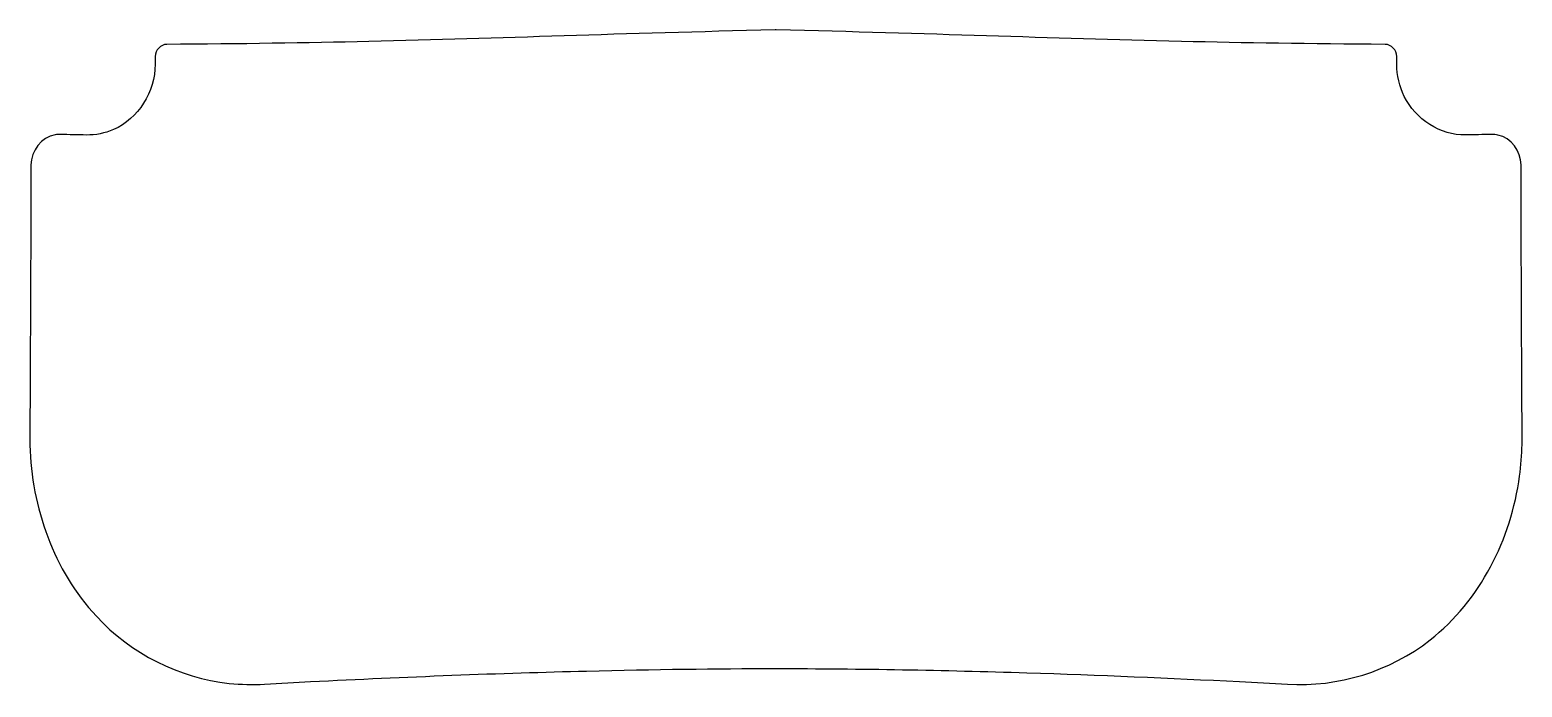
# Model space of a CAD drawing. Header units: millimetres. Extents: x -18.9 to 18.9, y -24.4 to -7.8.
import ezdxf

# ---------------------------------------------------------------- set-up
doc = ezdxf.new("R2010")
doc.units = ezdxf.units.MM
doc.layers.get('0').update_dxf_attribs({"linetype": 'CONTINUOUS'})

msp = doc.modelspace()

# ---------------------------------------------------------------- linework, layer by layer
for p, q in [((-15.758, -8.439), (-15.759, -8.639)), ((15.759, -8.638), (15.758, -8.438))]:
    msp.add_line(p, q)
for points, knots in [([(0, -7.765), (-0.008, -7.765), (-0.015, -7.765), (-0.023, -7.766), (-3.944, -7.858), (-6.953, -7.98), (-10.336, -8.06), (-11.918, -8.097), (-13.583, -8.123), (-15.465, -8.134)], [0.050502, 0.050502, 0.050502, 0.050502, 0.052853, 0.052853, 0.052853, 1.251696, 1.251696, 1.251696, 1.812116, 1.812116, 1.812116, 1.812116]), ([(15.465, -8.133), (13.559, -8.123), (11.88, -8.096), (10.29, -8.058), (6.901, -7.979), (3.909, -7.857), (0, -7.765)], [0.050726, 0.050726, 0.050726, 0.050726, 0.638826, 0.638826, 0.638826, 1.893143, 1.893143, 1.893143, 1.893143]), ([(-15.759, -8.639), (-15.762, -9.332), (-16.187, -10.02), (-16.819, -10.295), (-17.036, -10.39), (-17.273, -10.438), (-17.509, -10.433)], [0.7504962, 0.7504962, 0.7504962, 0.7504962, 0.9586005, 0.9586005, 0.9586005, 1.0301868, 1.0301868, 1.0301868, 1.0301868]), ([(17.509, -10.432), (16.865, -10.445), (16.234, -10.037), (15.948, -9.452), (15.825, -9.2), (15.76, -8.919), (15.759, -8.638)], [0.7891565, 0.7891565, 0.7891565, 0.7891565, 0.9848069, 0.9848069, 0.9848069, 1.0691189, 1.0691189, 1.0691189, 1.0691189]), ([(-18.164, -10.42), (-18.208, -10.419), (-18.253, -10.422), (-18.297, -10.429), (-18.645, -10.487), (-18.912, -10.835), (-18.913, -11.193)], [0.1728341, 0.1728341, 0.1728341, 0.1728341, 0.1862852, 0.1862852, 0.1862852, 0.2932756, 0.2932756, 0.2932756, 0.2932756]), ([(18.912, -11.192), (18.912, -10.844), (18.66, -10.503), (18.325, -10.433), (18.3, -10.428), (18.275, -10.424), (18.25, -10.422), (18.221, -10.419), (18.193, -10.418), (18.164, -10.419)], [0.5908718, 0.5908718, 0.5908718, 0.5908718, 0.6949885, 0.6949885, 0.6949885, 0.7026045, 0.7026045, 0.7026045, 0.7113203, 0.7113203, 0.7113203, 0.7113203]), ([(-18.913, -11.193), (-18.917, -12.905), (-18.924, -14.621), (-18.932, -16.332), (-18.935, -16.917), (-18.938, -17.5), (-18.941, -18.083)], [0.0527558, 0.0527558, 0.0527558, 0.0527558, 0.5658782, 0.5658782, 0.5658782, 0.741048, 0.741048, 0.741048, 0.741048]), ([(18.941, -18.083), (18.938, -17.614), (18.935, -17.144), (18.933, -16.673), (18.924, -14.848), (18.917, -13.018), (18.912, -11.192)], [0.0551961, 0.0551961, 0.0551961, 0.0551961, 0.1975756, 0.1975756, 0.1975756, 0.749934, 0.749934, 0.749934, 0.749934]), ([(-18.941, -18.083), (-18.941, -18.155), (-18.941, -18.228), (-18.939, -18.3), (-18.9, -19.89), (-18.338, -21.474), (-17.253, -22.645), (-16.374, -23.595), (-15.151, -24.212), (-13.879, -24.347), (-13.581, -24.378), (-13.281, -24.385), (-12.984, -24.368)], [0.6659447, 0.6659447, 0.6659447, 0.6659447, 0.6878657, 0.6878657, 0.6878657, 1.1697763, 1.1697763, 1.1697763, 1.5604173, 1.5604173, 1.5604173, 1.6516868, 1.6516868, 1.6516868, 1.6516868]), ([(12.984, -24.371), (14.266, -24.444), (15.584, -24.046), (16.605, -23.246), (17.881, -22.245), (18.66, -20.691), (18.876, -19.087), (18.912, -18.821), (18.933, -18.552), (18.939, -18.283), (18.94, -18.216), (18.941, -18.15), (18.941, -18.083)], [4.6502886, 4.6502886, 4.6502886, 4.6502886, 5.0439465, 5.0439465, 5.0439465, 5.5362358, 5.5362358, 5.5362358, 5.6180035, 5.6180035, 5.6180035, 5.6381688, 5.6381688, 5.6381688, 5.6381688]), ([(-12.984, -24.368), (-12.589, -24.346), (-12.2, -24.324), (-11.815, -24.304), (-10.598, -24.241), (-9.425, -24.189), (-8.229, -24.143), (-7.023, -24.096), (-5.882, -24.061), (-4.813, -24.034), (-3.08, -23.992), (-1.512, -23.972), (-0.023, -23.972), (2.196, -23.972), (4.24, -24.013), (6.37, -24.079), (8.189, -24.136), (10.015, -24.213), (11.769, -24.304), (12.171, -24.325), (12.574, -24.347), (12.984, -24.371)], [0.051499, 0.051499, 0.051499, 0.051499, 0.174107, 0.174107, 0.174107, 0.561648, 0.561648, 0.561648, 0.952571, 0.952571, 0.952571, 1.586107, 1.586107, 1.586107, 2.530267, 2.530267, 2.530267, 3.336287, 3.336287, 3.336287, 3.521248, 3.521248, 3.521248, 3.521248])]:
    msp.add_open_spline(points, degree=3, knots=knots)
for points in [[(-15.465, -8.134), (-15.621, -8.134), (-15.758, -8.281), (-15.758, -8.439)], [(15.758, -8.438), (15.758, -8.28), (15.621, -8.133), (15.465, -8.133)], [(-17.509, -10.433), (-17.728, -10.429), (-17.946, -10.425), (-18.164, -10.42)], [(18.164, -10.419), (17.946, -10.424), (17.727, -10.428), (17.509, -10.432)]]:
    msp.add_open_spline(points, degree=3)

doc.saveas('drawing.dxf')
